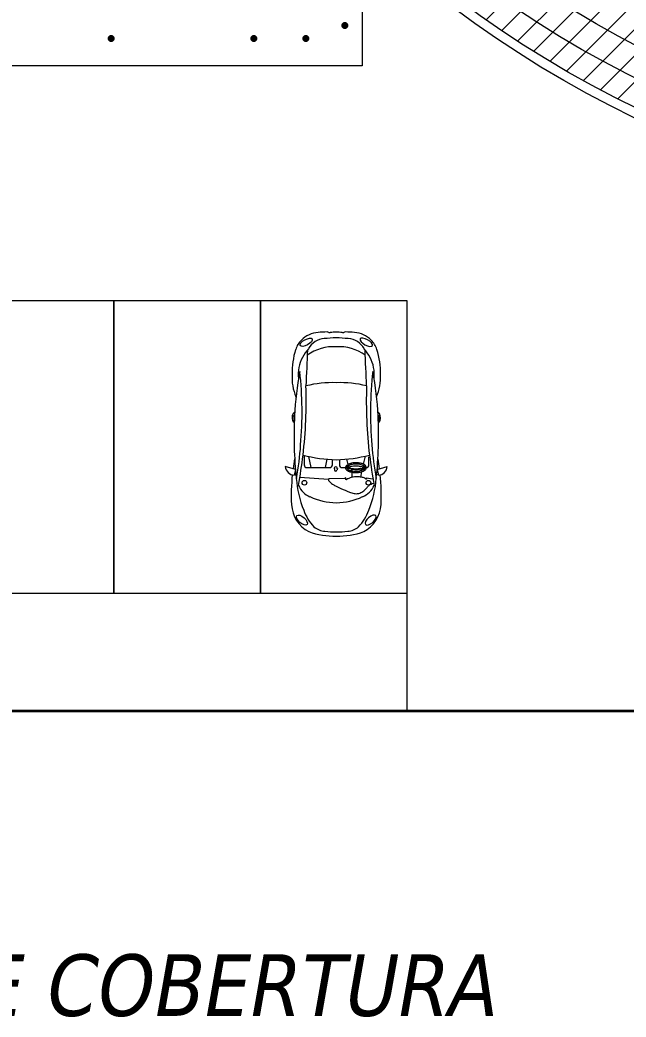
# Model space of a CAD drawing. Header units: millimetres. Extents: x 262 to 370, y -104 to 114.
# Drawn here: x 293.9 to 304.24, y 33.44 to 50.44 of the extents above; entities that cross this region are included whole.
import ezdxf

# ---------------------------------------------------------------- set-up
doc = ezdxf.new("R2010")
doc.units = ezdxf.units.MM
doc.header["$LTSCALE"] = 0.1
doc.layers.get('0').update_dxf_attribs({"lineweight": 9})
for name, color, linetype, lineweight in [('detalles', 2, 'Continuous', 9), ('gruesomarco', 20, 'Continuous', 100), ('letreros y cotas', 6, 'Continuous', 13), ('mobiliario', 3, 'Continuous', 13), ('terreno', 8, 'Continuous', 35)]:
    doc.layers.add(name, color=color, linetype=linetype, lineweight=lineweight)
doc.styles.get("Standard").update_dxf_attribs({"font": 'tahoma.ttf', "oblique": 10, "height": 0.35})

# ---------------------------------------------------------------- blocks, each defined once
blk = doc.blocks.new('newbp')
at = {"linetype": 'Continuous'}
for p, q in [((-0.912, 0.75), (-0.86, 0.936)), ((-0.912, 0.75), (-1.017, 0.773)), ((-1.002, 0.77), (-1.016, 0.74)), ((-0.652, 0.589), (-0.827, 0.589)), ((-0.877, 0.539), (-0.877, 0.119)), ((-0.877, 0.459), (-0.672, 0.505)), ((-0.876, 0.198), (-0.723, 0.166)), ((-0.892, 0.034), (-0.92, 0.028)), ((-0.827, 0.069), (-0.731, 0.069)), ((-0.892, -0.023), (-0.92, -0.017)), ((-0.91, -0.297), (-0.888, -0.197)), ((-0.899, -0.296), (-0.877, -0.196)), ((-0.877, -0.235), (-0.847, -0.228)), ((-0.822, -0.222), (-0.721, -0.2)), ((-0.904, -0.456), (-0.888, -0.536)), ((-0.893, -0.455), (-0.877, -0.535)), ((-0.869, -0.497), (-0.841, -0.503)), ((-0.817, -0.508), (-0.665, -0.54)), ((-1.064, -0.553), (-1.084, -0.679)), ((-0.912, -0.756), (-1.017, -0.779)), ((-1.002, -0.776), (-1.016, -0.747)), ((-0.912, -0.756), (-0.86, -0.943))]:
    blk.add_line(p, q, dxfattribs=at)
for p, q in [((-1.055, 0.668), (-1.093, 0.141)), ((-1.077, 0.127), (-1.07, -0.16)), ((-0.963, -0.288), (-1.054, -0.293)), ((-0.908, -0.286), (-0.939, -0.287)), ((-0.958, -0.463), (-1.055, -0.455)), ((-0.902, -0.467), (-0.933, -0.465))]:
    blk.add_line(p, q)
for points in [[(-0.731, -0.061), (-0.827, -0.061, 0.414214), (-0.877, -0.111), (-0.877, -0.172)], [(-0.877, -0.556, 0.414214), (-0.827, -0.606), (-0.68, -0.606)]]:
    blk.add_lwpolyline(points, format="xyb", dxfattribs=at)
for points in [[(-0.877, -0.196), (-0.877, -0.235)], [(-0.877, -0.513), (-0.877, -0.535)]]:
    blk.add_lwpolyline(points, dxfattribs=at)
for centre, radius, start, end in [((-0.845, 0.765), 0.172, 94.8358, 177.4105), ((-1.528, 0.227), 0.596, 93.1042, 152.5294), ((-1.391, -2.848), 3.675, 84.0793, 92.6383), ((-0.295, -6.336), 7.112, 86.9826, 96.3138), ((-1.391, -2.848), 3.675, 79.4187, 82.3204), ((-0.008, 0.773), 0.0318, 97.347, 181.047), ((-0.005, 0.782), 0.0102, 105.925, 249.0437), ((0.039, 0.659), 0.154, 42.3185, 109.578), ((0.029, 0.665), 0.132, 87.1047, 105.925), ((0.04, 0.731), 0.0661, 63.2181, 93.6483), ((0.061, 0.773), 0.0191, 341.3047, 62.6447), ((-0.187, -4.943), 5.716, 79.1065, 87.3355), ((0.771, -0.039), 0.851, 85.5476, 113.8305), ((0.88, -0.576), 1.387, 72.3333, 91.7581), ((1.172, 0.342), 0.423, 44.6346, 72.3333), ((-1.416, -0.145), 0.781, 108.4873, 134.9605), ((-0.943, -1.167), 1.905, 94.045, 112.2344), ((-1.049, 0.333), 0.394, 113.5432, 157.7315), ((0.434, 9.601), 9.056, 259.568, 263.1462), ((-0.206, 5.111), 4.464, 258.7428, 266.7414), ((-0.827, 0.539), 0.05, 90, 180), ((2.043, -0.084), 2.778, 165.5534, 178.3371), ((0.347, 9.038), 8.487, 263.2731, 271.8915), ((0.142, 7.376), 6.748, 264.8845, 276.3963), ((-1.267, 0.067), 1.956, 357.937, 14.4502), ((-1.575, -60.4), 60.995, 87.30608, 87.93042), ((0.845, 0.056), 0.642, 61.3785, 96.9532), ((0.666, -0.272), 1.016, 50.3417, 61.3785), ((1.138, 0.302), 0.476, 3.7909, 45.1844), ((-0.825, 0.038), 1.316, 159.343, 181.797), ((-1.713, 0.186), 0.338, 138.9346, 176.4235), ((-0.426, -0.003), 1.099, 153.8158, 180.034), ((0.503, 0.041), 0.848, 357.0193, 35.4395), ((1.145, 0.198), 0.355, 3.2978, 61.4623), ((-0.688, 0.035), 1.374, 172.7936, 181.5977), ((-12.519, -0.99), 14.07, 4.0226, 4.9268), ((0.197, 0.166), 1.425, 0.0094, 6.7284), ((-0.92, 0.006), 0.0224, 90, 270), ((-0.892, 0.006), 0.0281, 247.3801, 112.6199), ((-0.827, 0.119), 0.05, 180, 270), ((1.53, 0.182), 0.0938, 331.033, 350.1956), ((2.084, 0.13), 0.472, 179.1597, 182.63), ((0.778, 0.022), 0.839, 358.2457, 5.8814), ((-0.825, -0.045), 1.316, 178.203, 200.657), ((-0.688, -0.042), 1.374, 178.4023, 187.2064), ((-0.426, -0.004), 1.099, 179.966, 206.1842), ((2.043, 0.077), 2.778, 181.6629, 194.4466), ((-1.267, -0.074), 1.956, 345.5498, 2.063), ((0.503, -0.047), 0.848, 324.5605, 2.9807), ((-12.519, 0.984), 14.07, 355.0732, 355.9774), ((2.084, -0.137), 0.472, 177.37, 180.8403), ((1.53, -0.189), 0.0938, 9.8044, 28.967), ((0.778, -0.029), 0.839, 354.1186, 1.7543), ((0.197, -0.173), 1.425, 353.2716, 359.9906), ((-1.713, -0.193), 0.338, 183.5765, 221.0654), ((1.145, -0.204), 0.355, 298.5377, 356.7022), ((1.138, -0.308), 0.476, 314.8156, 356.2091), ((-1.528, -0.234), 0.596, 207.4706, 266.8958), ((-1.416, 0.138), 0.781, 225.0395, 251.5127), ((-1.049, -0.34), 0.394, 202.2685, 246.4568), ((-1.575, 60.394), 60.995, 272.06958, 272.69392), ((0.666, 0.266), 1.016, 298.6215, 309.6583), ((-0.943, 1.16), 1.905, 247.7656, 265.955), ((0.434, -9.608), 9.056, 96.8538, 100.432), ((-0.206, -5.118), 4.464, 93.2586, 101.2572), ((0.347, -9.044), 8.487, 88.1085, 96.7269), ((0.142, -7.382), 6.748, 83.6037, 95.1155), ((-0.187, 4.936), 5.716, 272.6645, 280.8935), ((0.845, -0.062), 0.642, 263.0468, 298.6215), ((1.172, -0.348), 0.423, 287.6667, 315.3654), ((-1.391, 2.841), 3.675, 267.3617, 275.9207), ((-0.295, 6.329), 7.112, 263.6862, 273.0174), ((-0.845, -0.772), 0.172, 182.5895, 265.1642), ((-1.391, 2.841), 3.675, 277.6796, 280.5813), ((-0.008, -0.779), 0.0318, 178.953, 262.653), ((-0.005, -0.789), 0.0102, 110.9563, 254.075), ((0.039, -0.666), 0.154, 250.422, 317.6815), ((0.029, -0.671), 0.132, 254.075, 272.8953), ((0.04, -0.737), 0.0661, 266.3517, 296.7819), ((0.061, -0.78), 0.0191, 297.3553, 18.6953), ((0.771, 0.032), 0.851, 246.1695, 274.4524), ((0.88, 0.569), 1.387, 268.2419, 287.6667)]:
    blk.add_arc(centre, radius, start, end, dxfattribs=at)
for centre, major_axis, ratio in [((-1.845, 0.63), (-0.083, -0.0937), 0.463754), ((1.432, 0.551), (-0.061, 0.112), 0.405921)]:
    blk.add_ellipse(centre, major_axis=major_axis, ratio=ratio, dxfattribs=at)
for centre in [(-1.157, 0.583), (-1.157, -0.595)]:
    blk.add_ellipse(centre, major_axis=(0, 0.0429), ratio=0.983266, start_param=4.712389, end_param=10.995574)
at = {"linetype": 'Continuous', "extrusion": (0, 0, -1)}
for centre, major_axis, ratio in [((-1.845, -0.637), (-0.083, 0.0937), 0.463754), ((1.432, -0.557), (-0.061, -0.112), 0.405921)]:
    blk.add_ellipse(centre, major_axis=major_axis, ratio=ratio, dxfattribs=at)
for points, knots in [([(-1.077, 0.127), (-1.08, 0.133), (-1.1, 0.15), (-1.144, 0.115), (-1.18, 0.072), (-1.223, -0.001), (-1.273, -0.105), (-1.318, -0.221), (-1.36, -0.328), (-1.36, -0.418), (-1.323, -0.493), (-1.275, -0.55), (-1.223, -0.585), (-1.193, -0.622), (-1.178, -0.647), (-1.165, -0.693)], [0, 0, 0, 0, 0.527288, 1.647451, 3.487558, 5.099073, 7.968657, 12.238313, 14.475187, 16.613757, 18.744202, 20.639343, 22.223389, 23.452731, 24.286529, 24.286529, 24.286529, 24.286529]), ([(-1.064, -0.553), (-1.068, -0.556), (-1.074, -0.561), (-1.09, -0.565), (-1.091, -0.555), (-1.09, -0.549), (-1.084, -0.542), (-1.074, -0.534), (-1.065, -0.513), (-1.054, -0.475), (-1.047, -0.407), (-1.047, -0.336), (-1.059, -0.269), (-1.08, -0.228), (-1.088, -0.195), (-1.105, -0.188), (-1.099, -0.183), (-1.093, -0.18), (-1.084, -0.181), (-1.077, -0.178), (-1.065, -0.181), (-1.07, -0.166), (-1.07, -0.16)], [0, 0, 0, 0, 0.0138597, 0.0278304, 0.0329137, 0.0379971, 0.0465756, 0.0592704, 0.0762214, 0.1105991, 0.1789801, 0.2766959, 0.3173629, 0.3800771, 0.4110544, 0.4160421, 0.4210284, 0.4277212, 0.4387433, 0.4448131, 0.4508005, 0.4694463, 0.4694463, 0.4694463, 0.4694463]), ([(-0.963, -0.295), (-0.965, -0.308), (-0.954, -0.235), (-0.937, -0.215), (-0.911, -0.179), (-0.882, -0.17), (-0.85, -0.176), (-0.829, -0.211), (-0.799, -0.257), (-0.788, -0.322), (-0.788, -0.395), (-0.797, -0.462), (-0.818, -0.517), (-0.844, -0.55), (-0.872, -0.561), (-0.892, -0.557), (-0.911, -0.55), (-0.925, -0.529), (-0.95, -0.494), (-0.965, -0.414), (-0.974, -0.382), (-0.961, -0.282), (-0.963, -0.295)], [0, 0, 0, 0, 0.03969, 0.089634, 0.13125, 0.1542862, 0.1797268, 0.2207266, 0.2680991, 0.3447665, 0.4095645, 0.4843001, 0.541515, 0.5817687, 0.6060665, 0.6262474, 0.6436722, 0.6634686, 0.6988791, 0.7758465, 0.8696394, 0.907731, 0.907731, 0.907731, 0.907731]), ([(-0.938, -0.293), (-0.938, -0.289), (-0.937, -0.284), (-0.935, -0.274), (-0.934, -0.268), (-0.93, -0.253), (-0.928, -0.246), (-0.924, -0.237), (-0.922, -0.235), (-0.918, -0.229), (-0.916, -0.227), (-0.91, -0.219), (-0.906, -0.213), (-0.899, -0.206), (-0.896, -0.203), (-0.892, -0.2), (-0.89, -0.199), (-0.886, -0.197), (-0.884, -0.197), (-0.879, -0.196), (-0.875, -0.196), (-0.871, -0.198), (-0.87, -0.198), (-0.867, -0.199), (-0.865, -0.201), (-0.861, -0.206), (-0.858, -0.209), (-0.853, -0.218), (-0.85, -0.223), (-0.844, -0.232), (-0.841, -0.237), (-0.835, -0.247), (-0.832, -0.253), (-0.827, -0.264), (-0.824, -0.27), (-0.82, -0.282), (-0.819, -0.289), (-0.815, -0.309), (-0.814, -0.323), (-0.812, -0.352), (-0.812, -0.366), (-0.814, -0.41), (-0.818, -0.438), (-0.829, -0.476), (-0.833, -0.486), (-0.84, -0.501), (-0.843, -0.506), (-0.849, -0.516), (-0.852, -0.52), (-0.858, -0.527), (-0.861, -0.529), (-0.867, -0.533), (-0.871, -0.534), (-0.874, -0.535), (-0.875, -0.535), (-0.879, -0.535), (-0.881, -0.534), (-0.885, -0.533), (-0.888, -0.532), (-0.892, -0.531), (-0.894, -0.53), (-0.895, -0.529), (-0.895, -0.529), (-0.896, -0.529), (-0.897, -0.528), (-0.899, -0.526), (-0.9, -0.523), (-0.904, -0.518), (-0.905, -0.516), (-0.908, -0.511), (-0.91, -0.509), (-0.914, -0.503), (-0.917, -0.498), (-0.921, -0.49), (-0.923, -0.486), (-0.926, -0.476), (-0.928, -0.471), (-0.933, -0.456), (-0.935, -0.445), (-0.938, -0.429), (-0.94, -0.423), (-0.942, -0.413), (-0.943, -0.408), (-0.945, -0.395), (-0.946, -0.387), (-0.946, -0.369), (-0.945, -0.363), (-0.945, -0.351), (-0.944, -0.345), (-0.942, -0.326), (-0.94, -0.309), (-0.939, -0.298), (-0.939, -0.296), (-0.938, -0.295), (-0.938, -0.294), (-0.938, -0.293), (-0.938, -0.293), (-0.938, -0.293)], [0.497033, 0.497033, 0.497033, 0.497033, 0.723444, 0.723444, 0.974636, 0.974636, 1.50964, 1.50964, 2.044645, 2.044645, 2.271061, 2.271061, 2.862376, 2.862376, 3.217654, 3.217654, 3.537253, 3.537253, 3.856852, 3.856852, 4.368613, 4.368613, 4.584627, 4.584627, 4.99269, 4.99269, 5.400753, 5.400753, 5.808816, 5.808816, 6.216879, 6.216879, 6.778716, 6.778716, 7.350371, 7.350371, 7.922025, 7.922025, 9.065335, 9.065335, 10.208644, 10.208644, 12.495263, 12.495263, 13.409896, 13.409896, 13.929088, 13.929088, 14.44828, 14.44828, 14.909885, 14.909885, 15.371489, 15.371489, 15.62524, 15.62524, 15.87899, 15.87899, 16.120875, 16.120875, 16.36276, 16.36276, 16.51635, 16.51635, 16.669941, 16.669941, 16.921521, 16.921521, 17.136676, 17.136676, 17.351831, 17.351831, 17.782142, 17.782142, 18.204974, 18.204974, 18.627807, 18.627807, 19.473473, 19.473473, 19.978923, 19.978923, 20.484372, 20.484372, 21.475119, 21.475119, 21.859144, 21.859144, 22.162884, 22.162884, 22.770362, 22.770362, 22.900493, 22.900493, 22.951221, 22.951221, 22.964298, 22.964298, 22.964298, 22.964298]), ([(-0.904, -0.456), (-0.906, -0.449), (-0.907, -0.442), (-0.91, -0.43), (-0.911, -0.424), (-0.913, -0.414), (-0.914, -0.409), (-0.917, -0.396), (-0.918, -0.388), (-0.917, -0.37), (-0.917, -0.364), (-0.916, -0.352), (-0.916, -0.346), (-0.914, -0.326), (-0.912, -0.31), (-0.91, -0.299), (-0.91, -0.298), (-0.91, -0.297)], [18.939067, 18.939067, 18.939067, 18.939067, 19.473473, 19.473473, 19.978923, 19.978923, 20.484372, 20.484372, 21.475119, 21.475119, 21.859144, 21.859144, 22.162884, 22.162884, 22.770362, 22.770362, 22.871566, 22.871566, 22.871566, 22.871566]), ([(-0.893, -0.455), (-0.895, -0.448), (-0.896, -0.442), (-0.899, -0.429), (-0.9, -0.423), (-0.902, -0.413), (-0.903, -0.408), (-0.906, -0.395), (-0.907, -0.387), (-0.906, -0.369), (-0.906, -0.363), (-0.905, -0.351), (-0.905, -0.345), (-0.903, -0.326), (-0.901, -0.309), (-0.899, -0.298), (-0.899, -0.297), (-0.899, -0.296)], [18.939067, 18.939067, 18.939067, 18.939067, 19.473473, 19.473473, 19.978923, 19.978923, 20.484372, 20.484372, 21.475119, 21.475119, 21.859144, 21.859144, 22.162884, 22.162884, 22.770362, 22.770362, 22.871566, 22.871566, 22.871566, 22.871566]), ([(-0.883, -0.222), (-0.882, -0.225), (-0.88, -0.227), (-0.875, -0.234), (-0.873, -0.239), (-0.867, -0.249), (-0.863, -0.255), (-0.858, -0.266), (-0.856, -0.272), (-0.852, -0.284), (-0.85, -0.291), (-0.847, -0.311), (-0.845, -0.325), (-0.844, -0.354), (-0.844, -0.368), (-0.846, -0.412), (-0.85, -0.44), (-0.86, -0.478), (-0.864, -0.488), (-0.871, -0.503), (-0.874, -0.508), (-0.878, -0.515), (-0.88, -0.517), (-0.881, -0.518)], [5.596292, 5.596292, 5.596292, 5.596292, 5.808816, 5.808816, 6.216879, 6.216879, 6.778716, 6.778716, 7.350371, 7.350371, 7.922025, 7.922025, 9.065335, 9.065335, 10.208644, 10.208644, 12.495263, 12.495263, 13.409896, 13.409896, 13.929088, 13.929088, 14.118229, 14.118229, 14.118229, 14.118229])]:
    blk.add_open_spline(points, degree=3, knots=knots)
blk = doc.blocks.new('sombras')
at = {"layer": 'letreros y cotas'}
h = blk.add_hatch(dxfattribs=at)
h.set_pattern_fill('ANSI31', color=256, scale=0.1, style=0)
h.set_pattern_definition([(45, (19.06233, 4.35345), (-0.2245064, 0.2245064), [])])
edge = h.paths.add_edge_path()
edge.add_arc((561.803, 160.236), 2.401, 294.4996, 523.0853)
edge.add_arc((560.501, 158.75), 2.401, -16.9147, 114.4996, ccw=False)
edge = h.paths.add_edge_path()
edge.add_arc((570.288, 160.58), 2.401, 294.4996, 523.0853)
edge.add_arc((568.987, 159.093), 2.401, -16.9147, 114.4996, ccw=False)
edge = h.paths.add_edge_path()
edge.add_arc((545.997, 160.236), 2.401, 294.4996, 523.0853)
edge.add_arc((544.696, 158.75), 2.401, -16.9147, 114.4996, ccw=False)
edge = h.paths.add_edge_path()
edge.add_arc((554.065, 160.397), 2.401, 294.4996, 523.0853)
edge.add_arc((552.763, 158.91), 2.401, -16.9147, 114.4996, ccw=False)
edge = h.paths.add_edge_path()
edge.add_arc((538.259, 160.397), 2.401, 294.4996, 523.0853)
edge.add_arc((536.958, 158.91), 2.401, -16.9147, 114.4996, ccw=False)
edge = h.paths.add_edge_path()
edge.add_arc((549.879, 141.769), 2.401, 343.0853, 474.4996)
edge.add_arc((551.181, 143.255), 2.401, -65.5004, 163.0853, ccw=False)
edge = h.paths.add_edge_path()
edge.add_arc((570.165, 150.732), 2.401, 294.4996, 523.0853)
edge.add_arc((568.863, 149.246), 2.401, -16.9147, 114.4996, ccw=False)
edge = h.paths.add_edge_path()
edge.add_arc((570.517, 136.798), 2.401, 294.4996, 523.0853)
edge.add_arc((569.216, 135.312), 2.401, -16.9147, 114.4996, ccw=False)
edge = h.paths.add_edge_path()
edge.add_arc((559.85, 137.072), 2.401, 294.4996, 523.0853)
edge.add_arc((558.548, 135.586), 2.401, -16.9147, 114.4996, ccw=False)
edge = h.paths.add_edge_path()
edge.add_arc((565.407, 136.86), 2.401, 294.4996, 523.0853)
edge.add_arc((564.105, 135.374), 2.401, -16.9147, 114.4996, ccw=False)
edge = h.paths.add_edge_path()
edge.add_arc((570.42, 143.838), 2.401, 294.4996, 523.0853)
edge.add_arc((569.118, 142.351), 2.401, -16.9147, 114.4996, ccw=False)
edge = h.paths.add_edge_path()
edge.add_arc((547.184, 147.632), 2.401, 294.4996, 523.0853)
edge.add_arc((545.882, 146.146), 2.401, -16.9147, 114.4996, ccw=False)
edge = h.paths.add_edge_path()
edge.add_arc((542.648, 150.921), 2.401, 294.4996, 523.0853)
edge.add_arc((541.347, 149.434), 2.401, -16.9147, 114.4996, ccw=False)
edge = h.paths.add_edge_path()
edge.add_arc((554.77, 138.08), 2.401, 294.4996, 523.0853)
edge.add_arc((553.468, 136.593), 2.401, -16.9147, 114.4996, ccw=False)
edge = h.paths.add_edge_path()
edge.add_arc((509.636, 162.405), 2.401, 294.4996, 523.0853)
edge.add_arc((508.334, 160.918), 2.401, -16.9147, 114.4996, ccw=False)
edge = h.paths.add_edge_path()
edge.add_arc((488.864, 161.561), 2.401, 294.4996, 523.0853)
edge.add_arc((487.563, 160.075), 2.401, -16.9147, 114.4996, ccw=False)
edge = h.paths.add_edge_path()
edge.add_arc((482.829, 161.687), 2.401, 294.4996, 523.0853)
edge.add_arc((481.527, 160.2), 2.401, -16.9147, 114.4996, ccw=False)
edge = h.paths.add_edge_path()
edge.add_arc((477.219, 161.263), 2.401, 294.4996, 523.0853)
edge.add_arc((475.918, 159.777), 2.401, -16.9147, 114.4996, ccw=False)
edge = h.paths.add_edge_path()
edge.add_arc((477.152, 153.376), 2.401, 294.4996, 523.0853)
edge.add_arc((475.85, 151.89), 2.401, -16.9147, 114.4996, ccw=False)
edge = h.paths.add_edge_path()
edge.add_arc((477.351, 147.999), 2.401, 294.4996, 523.0853)
edge.add_arc((476.049, 146.512), 2.401, -16.9147, 114.4996, ccw=False)
edge = h.paths.add_edge_path()
edge.add_arc((475.224, 133.69), 1.721, 353.8328, 463.7522)
edge.add_arc((476.526, 135.176), 1.721, -76.2478, 173.8328, ccw=False)
edge = h.paths.add_edge_path()
edge.add_arc((476.526, 130.873), 1.721, 283.7522, 533.8328)
edge.add_arc((475.224, 129.386), 1.721, -6.1672, 103.7522, ccw=False)
edge = h.paths.add_edge_path()
edge.add_arc((475.874, 96.243), 3.152, 300.5249, 517.06)
edge.add_arc((474.572, 94.756), 3.152, -22.94, 120.5249, ccw=False)
edge = h.paths.add_edge_path()
edge.add_arc((533.787, 95.845), 3.152, 300.5249, 517.06)
edge.add_arc((532.486, 94.358), 3.152, -22.94, 120.5249, ccw=False)
h = blk.add_hatch(dxfattribs=at)
h.set_pattern_fill('ANSI31', color=256, scale=0.1, style=0)
h.set_pattern_definition([(45, (-126.00375, -64.4481), (-0.2245064, 0.2245064), [])])
edge = h.paths.add_edge_path()
edge.add_arc((518.373, 118.127), 18.73, 159.6208, 324.198)
edge.add_arc((517.468, 116.43), 18.57, 153.7309, 330.0879, ccw=False)

msp = doc.modelspace()

# ---------------------------------------------------------------- linework, layer by layer
at = {"layer": 'detalles'}
for p, q in [((299.739, 51.95), (299.739, 49.66)), ((299.739, 49.66), (281.5, 49.66)), ((300.5, 40.66), (300.5, 38.66)), ((322.5, 38.66), (278.5, 38.66))]:
    msp.add_line(p, q, dxfattribs=at)
for radius in [18.119, 17.619, 17.119, 16.619, 16.119, 15.619]:
    msp.add_circle((312.5, 65.66), radius, dxfattribs=at)
at = {"layer": 'gruesomarco'}
for p in [(299.441, 50.347), (295.453, 50.126), (297.89, 50.126), (298.776, 50.126)]:
    msp.add_point(p, dxfattribs=at)
at = {"layer": 'mobiliario'}
for points in [[(293, 45.66), (295.5, 45.66), (295.5, 40.66), (293, 40.66)], [(295.5, 45.66), (298, 45.66), (298, 40.66), (295.5, 40.66)], [(298, 45.66), (300.5, 45.66), (300.5, 40.66), (298, 40.66)]]:
    msp.add_lwpolyline(points, close=True, dxfattribs=at)
at = {"layer": 'mobiliario', "ltscale": 0.5}
for radius in [18.73, 18.57]:
    msp.add_circle((312.5, 65.66), radius, dxfattribs=at)
at = {"layer": 'terreno'}
msp.add_line((268.5, 38.66), (366.5, 38.66), dxfattribs=at)

# ---------------------------------------------------------------- block references
at = {"layer": 'detalles'}
msp.add_blockref('sombras', (-204.969, -50.759), dxfattribs=at)
at = {"layer": 'mobiliario', "xscale": 0.9253338849999948, "yscale": 0.9253338849999948, "zscale": 0.9253338849999999, "rotation": 90}
msp.add_blockref('newbp', (299.292, 43.621), dxfattribs=at)

# ---------------------------------------------------------------- texts
at = {"layer": 'detalles', "oblique": 10}
msp.add_text('PLANTA DE COBERTURA', height=1.05, dxfattribs=at).set_placement((286.938, 33.457))

doc.saveas('drawing.dxf')
